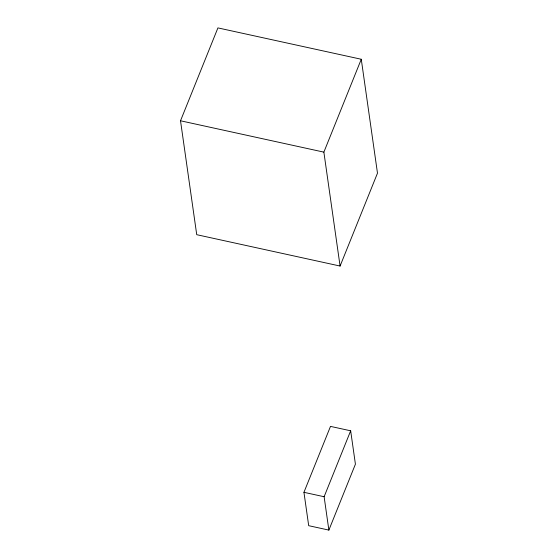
<?xml version="1.0" encoding="UTF-8"?>
<svg xmlns="http://www.w3.org/2000/svg" width="558" height="558" viewBox="0 0 558 558"><rect width="100%" height="100%" fill="white"/><g stroke="black" fill="none" stroke-linecap="round" stroke-linejoin="round"><path stroke-width="0.84" d="M180.513 120.779L217.92 27.9L361.27 59.253L377.487 173.168L340.08 266.047L196.73 234.688L180.513 120.779L323.87 152.132L340.08 266.047M323.87 152.132L361.27 59.253M303.943 492.316L330.496 426.389L350.668 430.804L355.418 464.172L328.871 530.1L308.693 525.685L303.943 492.316L324.121 496.732L328.871 530.1M324.121 496.732L350.668 430.804"/></g></svg>
